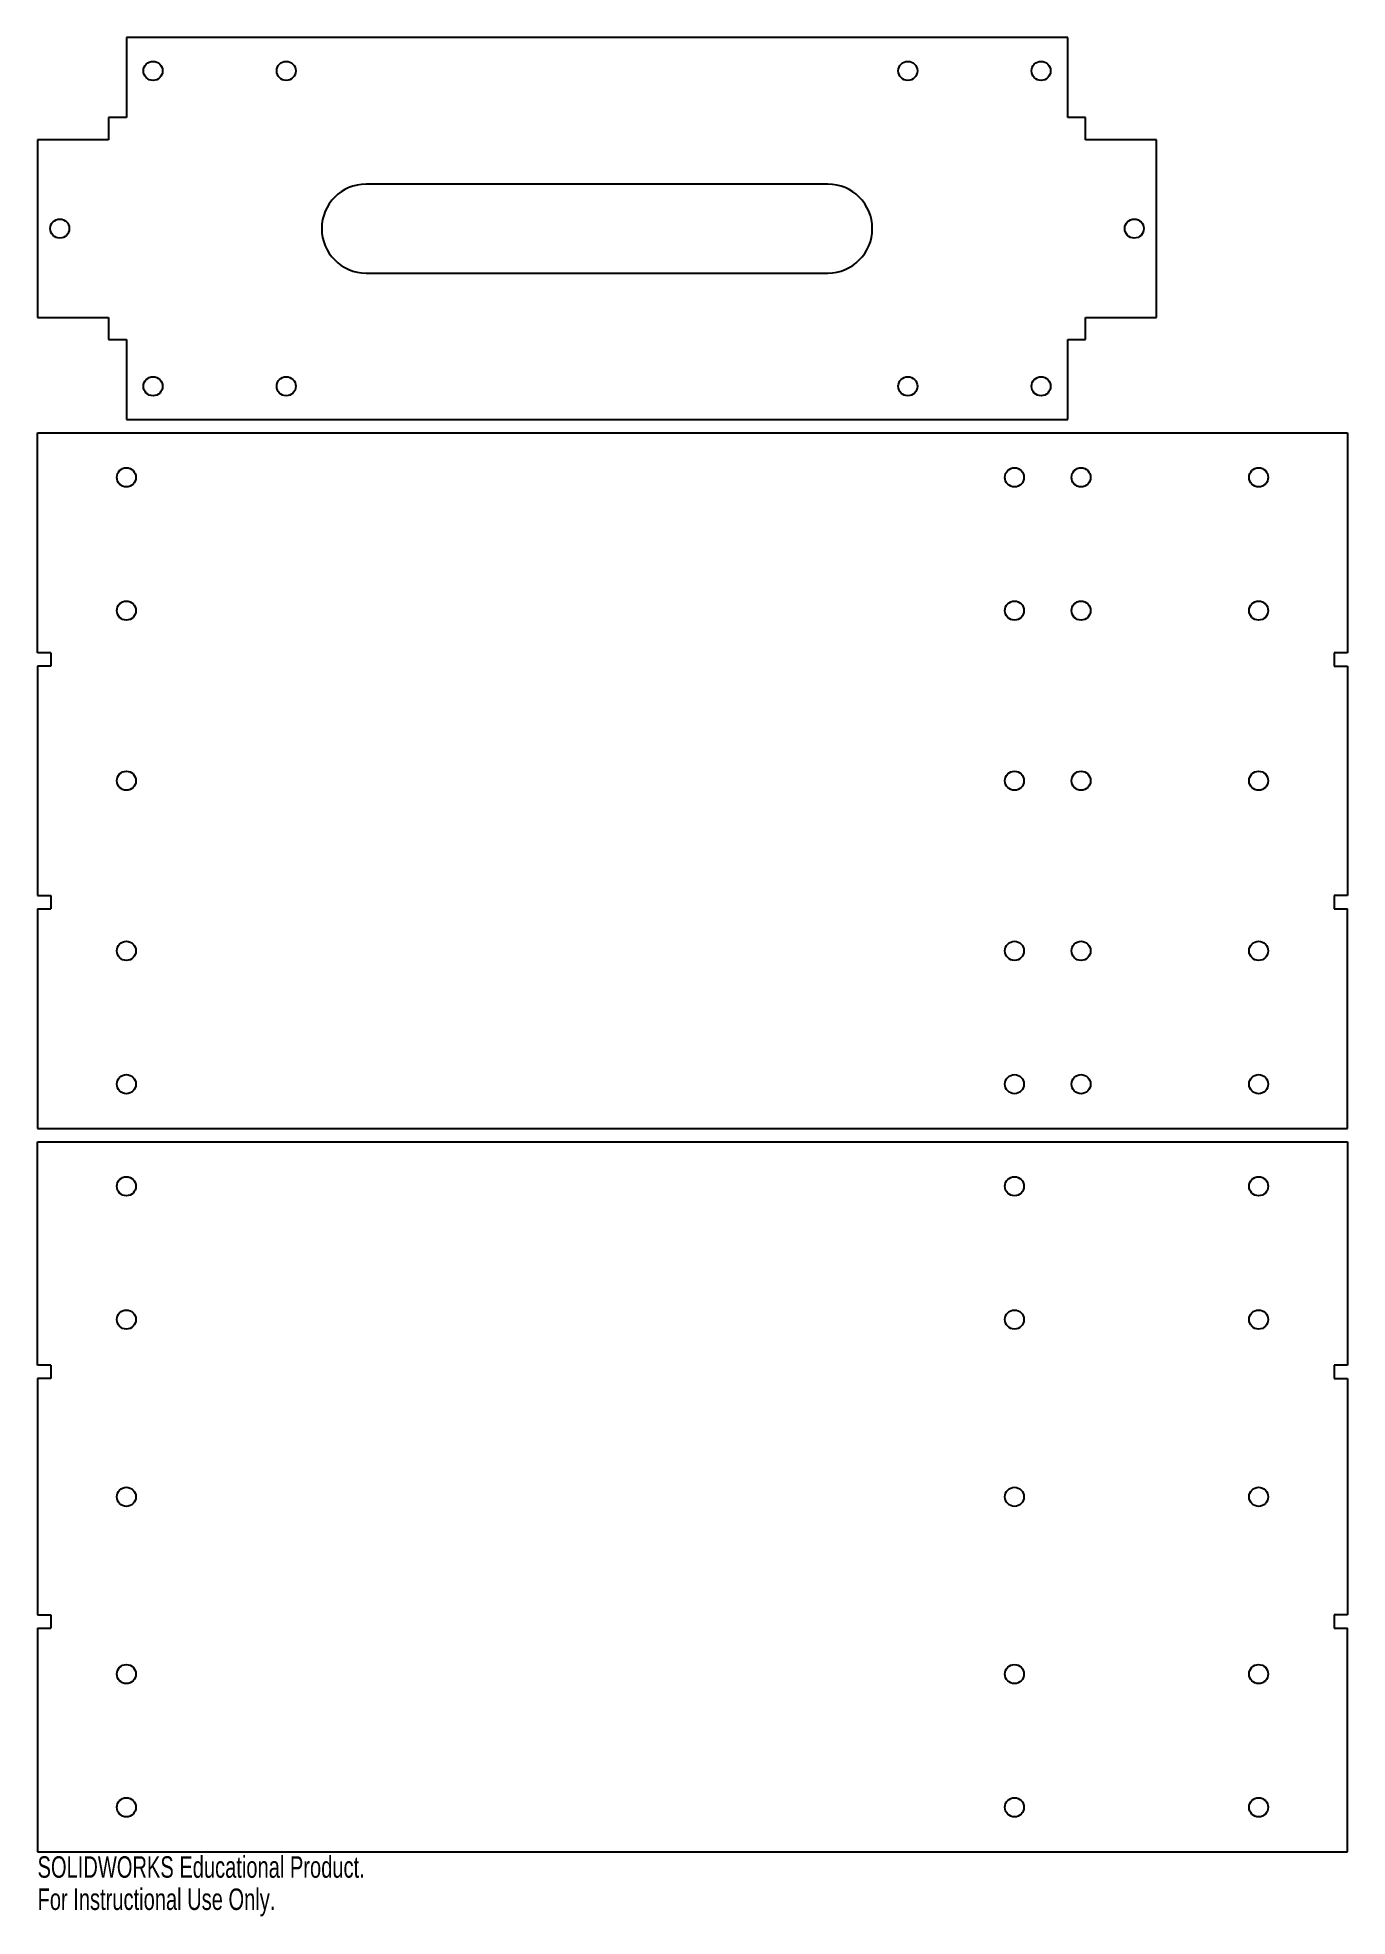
# Model space of a CAD drawing. Header units: millimetres. Extents: x -20 to 275, y -94 to 329.
import ezdxf

# ---------------------------------------------------------------- set-up
doc = ezdxf.new("R2010")
doc.units = ezdxf.units.MM
doc.styles.add('SLDTEXTSTYLE0', font='TXT', dxfattribs={"width": 0.7})

msp = doc.modelspace()

# ---------------------------------------------------------------- linework, layer by layer
at = {"color": 7, "linetype": 'Continuous', "lineweight": 25}
for p, q in [((0, 328.5), (0, 310.5)), ((212, 328.5), (0, 328.5)), ((212, 310.5), (212, 328.5)), ((0, 310.5), (-4, 310.5)), ((-4, 310.5), (-4, 305.5)), ((216, 310.5), (212, 310.5)), ((216, 305.5), (216, 310.5)), ((-20, 305.5), (-20, 265.5)), ((-4, 305.5), (-20, 305.5)), ((232, 305.5), (216, 305.5)), ((232, 265.5), (232, 305.5)), ((158, 295.5), (54, 295.5)), ((54, 275.5), (158, 275.5)), ((-20, 265.5), (-4, 265.5)), ((-4, 265.5), (-4, 260.5)), ((216, 265.5), (232, 265.5)), ((216, 260.5), (216, 265.5)), ((-4, 260.5), (0, 260.5)), ((0, 260.5), (0, 242.5)), ((212, 260.5), (216, 260.5)), ((212, 242.5), (212, 260.5)), ((0, 242.5), (212, 242.5)), ((-20, 190), (-20, 239.5)), ((-20, 239.5), (275, 239.5)), ((275, 239.5), (275, 190)), ((-17, 190), (-20, 190)), ((-20, 187), (-20, 135.4)), ((-17, 187), (-20, 187)), ((-17, 190), (-17, 187)), ((275, 190), (272, 190)), ((272, 190), (272, 187)), ((272, 187), (275, 187)), ((275, 187), (275, 135.4)), ((-20, 135.4), (-17, 135.4)), ((-17, 135.4), (-17, 132.4)), ((275, 135.4), (272, 135.4)), ((272, 135.4), (272, 132.4)), ((-20, 132.4), (-20, 82.9)), ((-20, 132.4), (-17, 132.4)), ((272, 132.4), (275, 132.4)), ((275, 82.9), (275, 132.4)), ((-20, 82.9), (275, 82.9)), ((-20, 29.6), (-20, 79.9)), ((-20, 79.9), (275, 79.9)), ((275, 79.9), (275, 29.6)), ((-17, 29.6), (-20, 29.6)), ((-20, 26.6), (-20, -26.6)), ((-17, 26.6), (-20, 26.6)), ((-17, 29.6), (-17, 26.6)), ((275, 29.6), (272, 29.6)), ((272, 29.6), (272, 26.6)), ((272, 26.6), (275, 26.6)), ((275, 26.6), (275, -26.6)), ((-20, -26.6), (-17, -26.6)), ((-20, -29.6), (-20, -79.9)), ((-20, -29.6), (-17, -29.6)), ((-17, -26.6), (-17, -29.6)), ((275, -26.6), (272, -26.6)), ((272, -26.6), (272, -29.6)), ((272, -29.6), (275, -29.6)), ((275, -79.9), (275, -29.6)), ((-20, -79.9), (275, -79.9))]:
    msp.add_line(p, q, dxfattribs=at)
for centre in [(6, 321), (36, 321), (176, 321), (206, 321), (-15, 285.5), (227, 285.5), (6, 250), (36, 250), (176, 250), (206, 250), (0, 229.5), (200, 229.5), (215, 229.5), (255, 229.5), (0, 199.5), (200, 199.5), (215, 199.5), (255, 199.5), (0, 161.2), (200, 161.2), (215, 161.2), (255, 161.2), (0, 122.9), (200, 122.9), (215, 122.9), (255, 122.9), (0, 92.9), (200, 92.9), (215, 92.9), (255, 92.9), (0, 69.9), (200, 69.9), (255, 69.9), (0, 39.9), (200, 39.9), (255, 39.9), (0, 0), (200, 0), (255, 0), (0, -39.9), (200, -39.9), (255, -39.9), (0, -69.9), (200, -69.9), (255, -69.9)]:
    msp.add_circle(centre, 2.15, dxfattribs=at)
for centre, start, end in [((54, 285.5), 90, 270), ((158, 285.5), 270, 90)]:
    msp.add_arc(centre, 10, start, end, dxfattribs=at)

# ---------------------------------------------------------------- texts
at = {"color": 7, "linetype": 'Continuous', "char_height": 4.8336, "attachment_point": 1, "style": 'SLDTEXTSTYLE0'}
for s, insert in [('SOLIDWORKS Educational Product.', (-20, -80.92)), ('For Instructional Use Only.', (-20, -88.17))]:
    msp.add_mtext(s, dxfattribs=dict(at, insert=insert))

doc.saveas('drawing.dxf')
